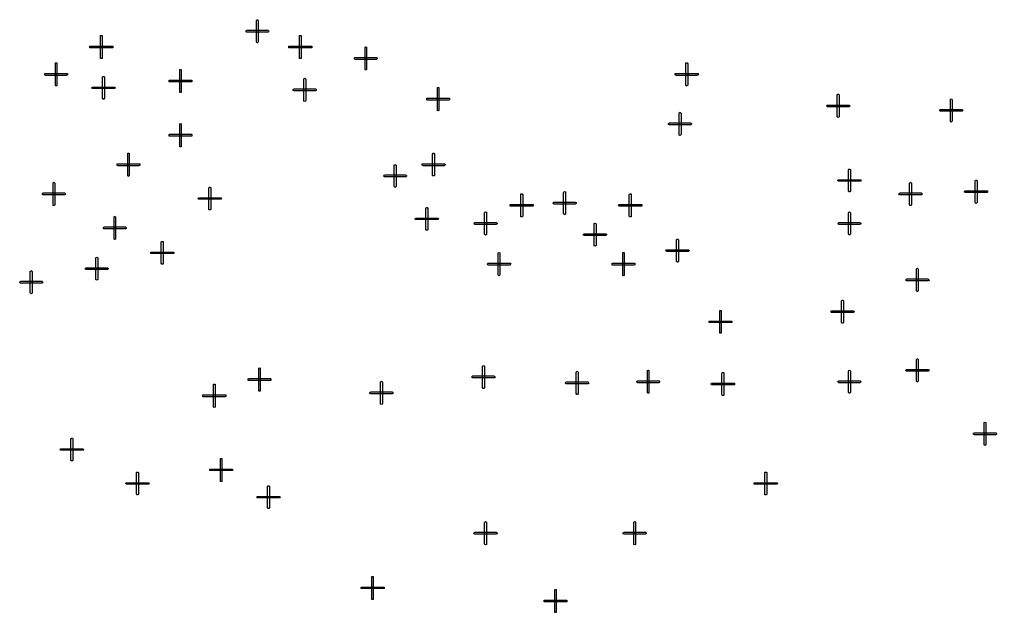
# Model space of a CAD drawing. Header units: millimetres. Extents: x 0 to 1189, y 35 to 806.
# Drawn here: x 538.1 to 588.5, y 447.2 to 477.8 of the extents above; entities that cross this region are included whole.
import ezdxf

# ---------------------------------------------------------------- set-up
doc = ezdxf.new("R2010")
doc.units = ezdxf.units.MM
doc.layers.add('Pen 1', color=7, linetype='Continuous')

msp = doc.modelspace()

# ---------------------------------------------------------------- linework, layer by layer
at = {"layer": 'Pen 1', "color": 7, "lineweight": 30}
for points in [[(550.325, 477.7), (550.35, 477.725), (550.375, 477.75), (550.4, 477.725), (550.425, 477.7), (550.425, 476.6), (550.4, 476.575), (550.375, 476.55), (550.35, 476.575), (550.325, 476.6), (550.325, 477.7)], [(550.325, 477.7), (550.35, 477.725), (550.375, 477.75), (550.4, 477.725), (550.425, 477.7), (550.425, 476.6), (550.4, 476.575), (550.375, 476.55), (550.35, 476.575), (550.325, 476.6), (550.325, 477.7)], [(549.825, 477.1), (549.8, 477.125), (549.775, 477.15), (549.8, 477.175), (549.825, 477.2), (550.925, 477.2), (550.95, 477.175), (550.975, 477.15), (550.95, 477.125), (550.925, 477.1), (549.825, 477.1)], [(549.825, 477.1), (549.8, 477.125), (549.775, 477.15), (549.8, 477.175), (549.825, 477.2), (550.925, 477.2), (550.95, 477.175), (550.975, 477.15), (550.95, 477.125), (550.925, 477.1), (549.825, 477.1)], [(542.3, 476.875), (542.3, 476.925), (542.35, 476.925), (542.375, 476.925), (542.375, 476.875), (542.375, 475.775), (542.375, 475.75), (542.35, 475.75), (542.3, 475.75), (542.3, 475.775), (542.3, 476.875)], [(542.3, 476.875), (542.3, 476.925), (542.35, 476.925), (542.375, 476.925), (542.375, 476.875), (542.375, 475.775), (542.375, 475.75), (542.35, 475.75), (542.3, 475.75), (542.3, 475.775), (542.3, 476.875)], [(552.55, 476.875), (552.55, 476.925), (552.575, 476.925), (552.625, 476.925), (552.625, 476.875), (552.625, 475.775), (552.625, 475.75), (552.575, 475.75), (552.55, 475.75), (552.55, 475.775), (552.55, 476.875)], [(552.55, 476.875), (552.55, 476.925), (552.575, 476.925), (552.625, 476.925), (552.625, 476.875), (552.625, 475.775), (552.625, 475.75), (552.575, 475.75), (552.55, 475.75), (552.55, 475.775), (552.55, 476.875)], [(541.8, 476.3), (541.75, 476.3), (541.75, 476.325), (541.75, 476.375), (541.8, 476.375), (542.9, 476.375), (542.925, 476.375), (542.925, 476.325), (542.925, 476.3), (542.9, 476.3), (541.8, 476.3)], [(541.8, 476.3), (541.75, 476.3), (541.75, 476.325), (541.75, 476.375), (541.8, 476.375), (542.9, 476.375), (542.925, 476.375), (542.925, 476.325), (542.925, 476.3), (542.9, 476.3), (541.8, 476.3)], [(552.025, 476.3), (552, 476.3), (552, 476.325), (552, 476.375), (552.025, 476.375), (553.125, 476.375), (553.175, 476.375), (553.175, 476.325), (553.175, 476.3), (553.125, 476.3), (552.025, 476.3)], [(552.025, 476.3), (552, 476.3), (552, 476.325), (552, 476.375), (552.025, 476.375), (553.125, 476.375), (553.175, 476.375), (553.175, 476.325), (553.175, 476.3), (553.125, 476.3), (552.025, 476.3)], [(555.925, 476.3), (555.925, 476.325), (555.95, 476.35), (556, 476.325), (556, 476.3), (556, 475.2), (556, 475.175), (555.95, 475.15), (555.925, 475.175), (555.925, 475.2), (555.925, 476.3)], [(555.925, 476.3), (555.925, 476.325), (555.95, 476.35), (556, 476.325), (556, 476.3), (556, 475.2), (556, 475.175), (555.95, 475.15), (555.925, 475.175), (555.925, 475.2), (555.925, 476.3)], [(555.4, 475.7), (555.375, 475.725), (555.375, 475.75), (555.375, 475.775), (555.4, 475.8), (556.5, 475.8), (556.55, 475.775), (556.55, 475.75), (556.55, 475.725), (556.5, 475.7), (555.4, 475.7)], [(555.4, 475.7), (555.375, 475.725), (555.375, 475.75), (555.375, 475.775), (555.4, 475.8), (556.5, 475.8), (556.55, 475.775), (556.55, 475.75), (556.55, 475.725), (556.5, 475.7), (555.4, 475.7)], [(539.975, 475.475), (539.975, 475.525), (540, 475.525), (540.05, 475.525), (540.05, 475.475), (540.05, 474.375), (540.05, 474.35), (540, 474.325), (539.975, 474.35), (539.975, 474.375), (539.975, 475.475)], [(539.975, 475.475), (539.975, 475.525), (540, 475.525), (540.05, 475.525), (540.05, 475.475), (540.05, 474.375), (540.05, 474.35), (540, 474.325), (539.975, 474.35), (539.975, 474.375), (539.975, 475.475)], [(546.375, 475.15), (546.375, 475.175), (546.425, 475.175), (546.45, 475.175), (546.45, 475.15), (546.45, 474.05), (546.45, 474), (546.425, 474), (546.375, 474), (546.375, 474.05), (546.375, 475.15)], [(546.375, 475.15), (546.375, 475.175), (546.425, 475.175), (546.45, 475.175), (546.45, 475.15), (546.45, 474.05), (546.45, 474), (546.425, 474), (546.375, 474), (546.375, 474.05), (546.375, 475.15)], [(572.45, 475.475), (572.45, 475.525), (572.5, 475.525), (572.525, 475.525), (572.55, 475.475), (572.55, 474.375), (572.525, 474.35), (572.5, 474.325), (572.45, 474.35), (572.45, 474.375), (572.45, 475.475)], [(572.45, 475.475), (572.45, 475.525), (572.5, 475.525), (572.525, 475.525), (572.55, 475.475), (572.55, 474.375), (572.525, 474.35), (572.5, 474.325), (572.45, 474.35), (572.45, 474.375), (572.45, 475.475)], [(539.45, 474.875), (539.425, 474.9), (539.425, 474.925), (539.425, 474.975), (539.45, 474.975), (540.55, 474.975), (540.6, 474.975), (540.6, 474.925), (540.6, 474.9), (540.55, 474.875), (539.45, 474.875)], [(539.45, 474.875), (539.425, 474.9), (539.425, 474.925), (539.425, 474.975), (539.45, 474.975), (540.55, 474.975), (540.6, 474.975), (540.6, 474.925), (540.6, 474.9), (540.55, 474.875), (539.45, 474.875)], [(542.4, 474.8), (542.425, 474.825), (542.45, 474.825), (542.475, 474.825), (542.5, 474.8), (542.5, 473.7), (542.475, 473.65), (542.45, 473.65), (542.425, 473.65), (542.4, 473.7), (542.4, 474.8)], [(542.4, 474.8), (542.425, 474.825), (542.45, 474.825), (542.475, 474.825), (542.5, 474.8), (542.5, 473.7), (542.475, 473.65), (542.45, 473.65), (542.425, 473.65), (542.4, 473.7), (542.4, 474.8)], [(545.875, 474.55), (545.825, 474.55), (545.825, 474.6), (545.825, 474.625), (545.875, 474.625), (546.975, 474.625), (547, 474.625), (547, 474.6), (547, 474.55), (546.975, 474.55), (545.875, 474.55)], [(545.875, 474.55), (545.825, 474.55), (545.825, 474.6), (545.825, 474.625), (545.875, 474.625), (546.975, 474.625), (547, 474.625), (547, 474.6), (547, 474.55), (546.975, 474.55), (545.875, 474.55)], [(552.775, 474.675), (552.775, 474.7), (552.825, 474.725), (552.85, 474.7), (552.875, 474.675), (552.875, 473.575), (552.85, 473.55), (552.825, 473.525), (552.775, 473.55), (552.775, 473.575), (552.775, 474.675)], [(552.775, 474.675), (552.775, 474.7), (552.825, 474.725), (552.85, 474.7), (552.875, 474.675), (552.875, 473.575), (552.85, 473.55), (552.825, 473.525), (552.775, 473.55), (552.775, 473.575), (552.775, 474.675)], [(571.95, 474.875), (571.9, 474.9), (571.9, 474.925), (571.9, 474.975), (571.95, 474.975), (573.05, 474.975), (573.075, 474.975), (573.1, 474.925), (573.075, 474.9), (573.05, 474.875), (571.95, 474.875)], [(571.95, 474.875), (571.9, 474.9), (571.9, 474.925), (571.9, 474.975), (571.95, 474.975), (573.05, 474.975), (573.075, 474.975), (573.1, 474.925), (573.075, 474.9), (573.05, 474.875), (571.95, 474.875)], [(541.9, 474.2), (541.875, 474.2), (541.85, 474.25), (541.875, 474.275), (541.9, 474.275), (543, 474.275), (543.025, 474.275), (543.05, 474.25), (543.025, 474.2), (543, 474.2), (541.9, 474.2)], [(541.9, 474.2), (541.875, 474.2), (541.85, 474.25), (541.875, 474.275), (541.9, 474.275), (543, 474.275), (543.025, 474.275), (543.05, 474.25), (543.025, 474.2), (543, 474.2), (541.9, 474.2)], [(552.275, 474.075), (552.225, 474.1), (552.225, 474.125), (552.225, 474.15), (552.275, 474.175), (553.375, 474.175), (553.4, 474.15), (553.425, 474.125), (553.4, 474.1), (553.375, 474.075), (552.275, 474.075)], [(552.275, 474.075), (552.225, 474.1), (552.225, 474.125), (552.225, 474.15), (552.275, 474.175), (553.375, 474.175), (553.4, 474.15), (553.425, 474.125), (553.4, 474.1), (553.375, 474.075), (552.275, 474.075)], [(559.65, 474.2), (559.65, 474.25), (559.675, 474.25), (559.725, 474.25), (559.725, 474.2), (559.725, 473.1), (559.725, 473.075), (559.675, 473.05), (559.65, 473.075), (559.65, 473.1), (559.65, 474.2)], [(559.65, 474.2), (559.65, 474.25), (559.675, 474.25), (559.725, 474.25), (559.725, 474.2), (559.725, 473.1), (559.725, 473.075), (559.675, 473.05), (559.65, 473.075), (559.65, 473.1), (559.65, 474.2)], [(559.125, 473.6), (559.1, 473.625), (559.1, 473.65), (559.1, 473.7), (559.125, 473.7), (560.225, 473.7), (560.275, 473.7), (560.275, 473.65), (560.275, 473.625), (560.225, 473.6), (559.125, 473.6)], [(559.125, 473.6), (559.1, 473.625), (559.1, 473.65), (559.1, 473.7), (559.125, 473.7), (560.225, 473.7), (560.275, 473.7), (560.275, 473.65), (560.275, 473.625), (560.225, 473.6), (559.125, 473.6)], [(580.25, 473.85), (580.275, 473.9), (580.3, 473.9), (580.325, 473.9), (580.35, 473.85), (580.35, 472.75), (580.325, 472.725), (580.3, 472.7), (580.275, 472.725), (580.25, 472.75), (580.25, 473.85)], [(580.25, 473.85), (580.275, 473.9), (580.3, 473.9), (580.325, 473.9), (580.35, 473.85), (580.35, 472.75), (580.325, 472.725), (580.3, 472.7), (580.275, 472.725), (580.25, 472.75), (580.25, 473.85)], [(586.075, 473.625), (586.075, 473.65), (586.125, 473.675), (586.15, 473.65), (586.175, 473.625), (586.175, 472.525), (586.15, 472.5), (586.125, 472.475), (586.075, 472.5), (586.075, 472.525), (586.075, 473.625)], [(586.075, 473.625), (586.075, 473.65), (586.125, 473.675), (586.15, 473.65), (586.175, 473.625), (586.175, 472.525), (586.15, 472.5), (586.125, 472.475), (586.075, 472.5), (586.075, 472.525), (586.075, 473.625)], [(579.75, 473.25), (579.725, 473.275), (579.7, 473.3), (579.725, 473.35), (579.75, 473.35), (580.85, 473.35), (580.875, 473.35), (580.9, 473.3), (580.875, 473.275), (580.85, 473.25), (579.75, 473.25)], [(579.75, 473.25), (579.725, 473.275), (579.7, 473.3), (579.725, 473.35), (579.75, 473.35), (580.85, 473.35), (580.875, 473.35), (580.9, 473.3), (580.875, 473.275), (580.85, 473.25), (579.75, 473.25)], [(585.575, 473.025), (585.525, 473.05), (585.525, 473.075), (585.525, 473.1), (585.575, 473.125), (586.675, 473.125), (586.7, 473.1), (586.725, 473.075), (586.7, 473.05), (586.675, 473.025), (585.575, 473.025)], [(585.575, 473.025), (585.525, 473.05), (585.525, 473.075), (585.525, 473.1), (585.575, 473.125), (586.675, 473.125), (586.7, 473.1), (586.725, 473.075), (586.7, 473.05), (586.675, 473.025), (585.575, 473.025)], [(572.1, 472.925), (572.1, 472.95), (572.15, 472.975), (572.175, 472.95), (572.2, 472.925), (572.2, 471.825), (572.175, 471.8), (572.15, 471.775), (572.1, 471.8), (572.1, 471.825), (572.1, 472.925)], [(572.1, 472.925), (572.1, 472.95), (572.15, 472.975), (572.175, 472.95), (572.2, 472.925), (572.2, 471.825), (572.175, 471.8), (572.15, 471.775), (572.1, 471.8), (572.1, 471.825), (572.1, 472.925)], [(546.375, 472.35), (546.375, 472.375), (546.425, 472.4), (546.45, 472.375), (546.45, 472.35), (546.45, 471.25), (546.45, 471.2), (546.425, 471.2), (546.375, 471.2), (546.375, 471.25), (546.375, 472.35)], [(546.375, 472.35), (546.375, 472.375), (546.425, 472.4), (546.45, 472.375), (546.45, 472.35), (546.45, 471.25), (546.45, 471.2), (546.425, 471.2), (546.375, 471.2), (546.375, 471.25), (546.375, 472.35)], [(571.6, 472.325), (571.55, 472.35), (571.55, 472.375), (571.55, 472.4), (571.6, 472.425), (572.7, 472.425), (572.725, 472.4), (572.75, 472.375), (572.725, 472.35), (572.7, 472.325), (571.6, 472.325)], [(571.6, 472.325), (571.55, 472.35), (571.55, 472.375), (571.55, 472.4), (571.6, 472.425), (572.7, 472.425), (572.725, 472.4), (572.75, 472.375), (572.725, 472.35), (572.7, 472.325), (571.6, 472.325)], [(545.875, 471.75), (545.825, 471.75), (545.825, 471.8), (545.825, 471.825), (545.875, 471.85), (546.975, 471.85), (547, 471.825), (547, 471.8), (547, 471.75), (546.975, 471.75), (545.875, 471.75)], [(545.875, 471.75), (545.825, 471.75), (545.825, 471.8), (545.825, 471.825), (545.875, 471.85), (546.975, 471.85), (547, 471.825), (547, 471.8), (547, 471.75), (546.975, 471.75), (545.875, 471.75)], [(543.7, 470.825), (543.7, 470.875), (543.725, 470.875), (543.775, 470.875), (543.775, 470.825), (543.775, 469.725), (543.775, 469.7), (543.725, 469.675), (543.7, 469.7), (543.7, 469.725), (543.7, 470.825)], [(543.7, 470.825), (543.7, 470.875), (543.725, 470.875), (543.775, 470.875), (543.775, 470.825), (543.775, 469.725), (543.775, 469.7), (543.725, 469.675), (543.7, 469.7), (543.7, 469.725), (543.7, 470.825)], [(559.4, 470.825), (559.425, 470.875), (559.45, 470.875), (559.475, 470.875), (559.5, 470.825), (559.5, 469.725), (559.475, 469.7), (559.45, 469.675), (559.425, 469.7), (559.4, 469.725), (559.4, 470.825)], [(559.4, 470.825), (559.425, 470.875), (559.45, 470.875), (559.475, 470.875), (559.5, 470.825), (559.5, 469.725), (559.475, 469.7), (559.45, 469.675), (559.425, 469.7), (559.4, 469.725), (559.4, 470.825)], [(543.175, 470.225), (543.15, 470.25), (543.15, 470.275), (543.15, 470.325), (543.175, 470.325), (544.275, 470.325), (544.325, 470.325), (544.325, 470.275), (544.325, 470.25), (544.275, 470.225), (543.175, 470.225)], [(543.175, 470.225), (543.15, 470.25), (543.15, 470.275), (543.15, 470.325), (543.175, 470.325), (544.275, 470.325), (544.325, 470.325), (544.325, 470.275), (544.325, 470.25), (544.275, 470.225), (543.175, 470.225)], [(557.425, 470.25), (557.45, 470.275), (557.475, 470.3), (557.5, 470.275), (557.525, 470.25), (557.525, 469.15), (557.5, 469.125), (557.475, 469.1), (557.45, 469.125), (557.425, 469.15), (557.425, 470.25)], [(557.425, 470.25), (557.45, 470.275), (557.475, 470.3), (557.5, 470.275), (557.525, 470.25), (557.525, 469.15), (557.5, 469.125), (557.475, 469.1), (557.45, 469.125), (557.425, 469.15), (557.425, 470.25)], [(558.9, 470.225), (558.875, 470.25), (558.85, 470.275), (558.875, 470.325), (558.9, 470.325), (560, 470.325), (560.025, 470.325), (560.05, 470.275), (560.025, 470.25), (560, 470.225), (558.9, 470.225)], [(558.9, 470.225), (558.875, 470.25), (558.85, 470.275), (558.875, 470.325), (558.9, 470.325), (560, 470.325), (560.025, 470.325), (560.05, 470.275), (560.025, 470.25), (560, 470.225), (558.9, 470.225)], [(580.825, 470.025), (580.85, 470.05), (580.875, 470.05), (580.9, 470.05), (580.925, 470.025), (580.925, 468.925), (580.9, 468.875), (580.875, 468.875), (580.85, 468.875), (580.825, 468.925), (580.825, 470.025)], [(580.825, 470.025), (580.85, 470.05), (580.875, 470.05), (580.9, 470.05), (580.925, 470.025), (580.925, 468.925), (580.9, 468.875), (580.875, 468.875), (580.85, 468.875), (580.825, 468.925), (580.825, 470.025)], [(556.925, 469.65), (556.9, 469.675), (556.875, 469.7), (556.9, 469.725), (556.925, 469.75), (558.025, 469.75), (558.05, 469.725), (558.075, 469.7), (558.05, 469.675), (558.025, 469.65), (556.925, 469.65)], [(556.925, 469.65), (556.9, 469.675), (556.875, 469.7), (556.9, 469.725), (556.925, 469.75), (558.025, 469.75), (558.05, 469.725), (558.075, 469.7), (558.05, 469.675), (558.025, 469.65), (556.925, 469.65)], [(539.85, 469.325), (539.85, 469.35), (539.9, 469.375), (539.925, 469.35), (539.95, 469.325), (539.95, 468.225), (539.925, 468.175), (539.9, 468.175), (539.85, 468.175), (539.85, 468.225), (539.85, 469.325)], [(539.85, 469.325), (539.85, 469.35), (539.9, 469.375), (539.925, 469.35), (539.95, 469.325), (539.95, 468.225), (539.925, 468.175), (539.9, 468.175), (539.85, 468.175), (539.85, 468.225), (539.85, 469.325)], [(547.875, 469.075), (547.9, 469.125), (547.925, 469.125), (547.95, 469.125), (547.975, 469.075), (547.975, 467.975), (547.95, 467.95), (547.925, 467.95), (547.9, 467.95), (547.875, 467.975), (547.875, 469.075)], [(547.875, 469.075), (547.9, 469.125), (547.925, 469.125), (547.95, 469.125), (547.975, 469.075), (547.975, 467.975), (547.95, 467.95), (547.925, 467.95), (547.9, 467.95), (547.875, 467.975), (547.875, 469.075)], [(580.325, 469.425), (580.3, 469.425), (580.275, 469.475), (580.3, 469.5), (580.325, 469.5), (581.425, 469.5), (581.45, 469.5), (581.475, 469.475), (581.45, 469.425), (581.425, 469.425), (580.325, 469.425)], [(580.325, 469.425), (580.3, 469.425), (580.275, 469.475), (580.3, 469.5), (580.325, 469.5), (581.425, 469.5), (581.45, 469.5), (581.475, 469.475), (581.45, 469.425), (581.425, 469.425), (580.325, 469.425)], [(583.975, 469.325), (584, 469.35), (584.025, 469.375), (584.05, 469.35), (584.075, 469.325), (584.075, 468.225), (584.05, 468.175), (584.025, 468.175), (584, 468.175), (583.975, 468.225), (583.975, 469.325)], [(583.975, 469.325), (584, 469.35), (584.025, 469.375), (584.05, 469.35), (584.075, 469.325), (584.075, 468.225), (584.05, 468.175), (584.025, 468.175), (584, 468.175), (583.975, 468.225), (583.975, 469.325)], [(587.35, 469.425), (587.375, 469.475), (587.4, 469.475), (587.425, 469.475), (587.45, 469.425), (587.45, 468.325), (587.425, 468.3), (587.4, 468.275), (587.375, 468.3), (587.35, 468.325), (587.35, 469.425)], [(587.35, 469.425), (587.375, 469.475), (587.4, 469.475), (587.425, 469.475), (587.45, 469.425), (587.45, 468.325), (587.425, 468.3), (587.4, 468.275), (587.375, 468.3), (587.35, 468.325), (587.35, 469.425)], [(539.35, 468.725), (539.3, 468.725), (539.3, 468.775), (539.3, 468.8), (539.35, 468.825), (540.45, 468.825), (540.475, 468.8), (540.5, 468.775), (540.475, 468.725), (540.45, 468.725), (539.35, 468.725)], [(539.35, 468.725), (539.3, 468.725), (539.3, 468.775), (539.3, 468.8), (539.35, 468.825), (540.45, 468.825), (540.475, 468.8), (540.5, 468.775), (540.475, 468.725), (540.45, 468.725), (539.35, 468.725)], [(547.375, 468.5), (547.35, 468.5), (547.325, 468.525), (547.35, 468.575), (547.375, 468.575), (548.475, 468.575), (548.5, 468.575), (548.525, 468.525), (548.5, 468.5), (548.475, 468.5), (547.375, 468.5)], [(547.375, 468.5), (547.35, 468.5), (547.325, 468.525), (547.35, 468.575), (547.375, 468.575), (548.475, 468.575), (548.5, 468.575), (548.525, 468.525), (548.5, 468.5), (548.475, 468.5), (547.375, 468.5)], [(563.95, 468.725), (563.95, 468.775), (564, 468.775), (564.025, 468.775), (564.05, 468.725), (564.05, 467.625), (564.025, 467.6), (564, 467.6), (563.95, 467.6), (563.95, 467.625), (563.95, 468.725)], [(563.95, 468.725), (563.95, 468.775), (564, 468.775), (564.025, 468.775), (564.05, 468.725), (564.05, 467.625), (564.025, 467.6), (564, 467.6), (563.95, 467.6), (563.95, 467.625), (563.95, 468.725)], [(566.15, 468.85), (566.175, 468.875), (566.2, 468.9), (566.25, 468.875), (566.25, 468.85), (566.25, 467.75), (566.25, 467.725), (566.2, 467.7), (566.175, 467.725), (566.15, 467.75), (566.15, 468.85)], [(566.15, 468.85), (566.175, 468.875), (566.2, 468.9), (566.25, 468.875), (566.25, 468.85), (566.25, 467.75), (566.25, 467.725), (566.2, 467.7), (566.175, 467.725), (566.15, 467.75), (566.15, 468.85)], [(569.525, 468.725), (569.55, 468.775), (569.575, 468.775), (569.625, 468.775), (569.625, 468.725), (569.625, 467.625), (569.625, 467.6), (569.575, 467.6), (569.55, 467.6), (569.525, 467.625), (569.525, 468.725)], [(569.525, 468.725), (569.55, 468.775), (569.575, 468.775), (569.625, 468.775), (569.625, 468.725), (569.625, 467.625), (569.625, 467.6), (569.575, 467.6), (569.55, 467.6), (569.525, 467.625), (569.525, 468.725)], [(583.475, 468.725), (583.45, 468.725), (583.425, 468.775), (583.45, 468.8), (583.475, 468.825), (584.575, 468.825), (584.6, 468.8), (584.625, 468.775), (584.6, 468.725), (584.575, 468.725), (583.475, 468.725)], [(583.475, 468.725), (583.45, 468.725), (583.425, 468.775), (583.45, 468.8), (583.475, 468.825), (584.575, 468.825), (584.6, 468.8), (584.625, 468.775), (584.6, 468.725), (584.575, 468.725), (583.475, 468.725)], [(586.85, 468.85), (586.825, 468.85), (586.8, 468.875), (586.825, 468.925), (586.85, 468.925), (587.95, 468.925), (587.975, 468.925), (588, 468.875), (587.975, 468.85), (587.95, 468.85), (586.85, 468.85)], [(586.85, 468.85), (586.825, 468.85), (586.8, 468.875), (586.825, 468.925), (586.85, 468.925), (587.95, 468.925), (587.975, 468.925), (588, 468.875), (587.975, 468.85), (587.95, 468.85), (586.85, 468.85)], [(559.05, 468.025), (559.075, 468.075), (559.1, 468.075), (559.125, 468.075), (559.15, 468.025), (559.15, 466.925), (559.125, 466.9), (559.1, 466.9), (559.075, 466.9), (559.05, 466.925), (559.05, 468.025)], [(559.05, 468.025), (559.075, 468.075), (559.1, 468.075), (559.125, 468.075), (559.15, 468.025), (559.15, 466.925), (559.125, 466.9), (559.1, 466.9), (559.075, 466.9), (559.05, 466.925), (559.05, 468.025)], [(563.45, 468.15), (563.4, 468.15), (563.4, 468.175), (563.4, 468.225), (563.45, 468.225), (564.55, 468.225), (564.575, 468.225), (564.6, 468.175), (564.575, 468.15), (564.55, 468.15), (563.45, 468.15)], [(563.45, 468.15), (563.4, 468.15), (563.4, 468.175), (563.4, 468.225), (563.45, 468.225), (564.55, 468.225), (564.575, 468.225), (564.6, 468.175), (564.575, 468.15), (564.55, 468.15), (563.45, 468.15)], [(565.65, 468.25), (565.625, 468.275), (565.6, 468.3), (565.625, 468.325), (565.65, 468.35), (566.75, 468.35), (566.8, 468.325), (566.8, 468.3), (566.8, 468.275), (566.75, 468.25), (565.65, 468.25)], [(565.65, 468.25), (565.625, 468.275), (565.6, 468.3), (565.625, 468.325), (565.65, 468.35), (566.75, 468.35), (566.8, 468.325), (566.8, 468.3), (566.8, 468.275), (566.75, 468.25), (565.65, 468.25)], [(569.025, 468.15), (569, 468.15), (568.975, 468.175), (569, 468.225), (569.025, 468.225), (570.125, 468.225), (570.175, 468.225), (570.175, 468.175), (570.175, 468.15), (570.125, 468.15), (569.025, 468.15)], [(569.025, 468.15), (569, 468.15), (568.975, 468.175), (569, 468.225), (569.025, 468.225), (570.125, 468.225), (570.175, 468.225), (570.175, 468.175), (570.175, 468.15), (570.125, 468.15), (569.025, 468.15)], [(543, 467.575), (543, 467.6), (543.025, 467.625), (543.075, 467.6), (543.075, 467.575), (543.075, 466.475), (543.075, 466.45), (543.025, 466.425), (543, 466.45), (543, 466.475), (543, 467.575)], [(543, 467.575), (543, 467.6), (543.025, 467.625), (543.075, 467.6), (543.075, 467.575), (543.075, 466.475), (543.075, 466.45), (543.025, 466.425), (543, 466.45), (543, 466.475), (543, 467.575)], [(558.55, 467.45), (558.525, 467.45), (558.5, 467.475), (558.525, 467.525), (558.55, 467.525), (559.65, 467.525), (559.675, 467.525), (559.7, 467.475), (559.675, 467.45), (559.65, 467.45), (558.55, 467.45)], [(558.55, 467.45), (558.525, 467.45), (558.5, 467.475), (558.525, 467.525), (558.55, 467.525), (559.65, 467.525), (559.675, 467.525), (559.7, 467.475), (559.675, 467.45), (559.65, 467.45), (558.55, 467.45)], [(562.075, 467.8), (562.1, 467.825), (562.125, 467.85), (562.175, 467.825), (562.175, 467.8), (562.175, 466.7), (562.175, 466.675), (562.125, 466.65), (562.1, 466.675), (562.075, 466.7), (562.075, 467.8)], [(562.075, 467.8), (562.1, 467.825), (562.125, 467.85), (562.175, 467.825), (562.175, 467.8), (562.175, 466.7), (562.175, 466.675), (562.125, 466.65), (562.1, 466.675), (562.075, 466.7), (562.075, 467.8)], [(580.825, 467.8), (580.85, 467.825), (580.875, 467.85), (580.9, 467.825), (580.925, 467.8), (580.925, 466.7), (580.9, 466.675), (580.875, 466.65), (580.85, 466.675), (580.825, 466.7), (580.825, 467.8)], [(580.825, 467.8), (580.85, 467.825), (580.875, 467.85), (580.9, 467.825), (580.925, 467.8), (580.925, 466.7), (580.9, 466.675), (580.875, 466.65), (580.85, 466.675), (580.825, 466.7), (580.825, 467.8)], [(542.475, 466.975), (542.45, 467), (542.45, 467.025), (542.45, 467.05), (542.475, 467.075), (543.575, 467.075), (543.625, 467.05), (543.625, 467.025), (543.625, 467), (543.575, 466.975), (542.475, 466.975)], [(542.475, 466.975), (542.45, 467), (542.45, 467.025), (542.45, 467.05), (542.475, 467.075), (543.575, 467.075), (543.625, 467.05), (543.625, 467.025), (543.625, 467), (543.575, 466.975), (542.475, 466.975)], [(561.575, 467.2), (561.55, 467.225), (561.525, 467.25), (561.55, 467.275), (561.575, 467.3), (562.675, 467.3), (562.725, 467.275), (562.725, 467.25), (562.725, 467.225), (562.675, 467.2), (561.575, 467.2)], [(561.575, 467.2), (561.55, 467.225), (561.525, 467.25), (561.55, 467.275), (561.575, 467.3), (562.675, 467.3), (562.725, 467.275), (562.725, 467.25), (562.725, 467.225), (562.675, 467.2), (561.575, 467.2)], [(567.725, 467.225), (567.725, 467.25), (567.775, 467.275), (567.8, 467.25), (567.825, 467.225), (567.825, 466.125), (567.8, 466.1), (567.775, 466.075), (567.725, 466.1), (567.725, 466.125), (567.725, 467.225)], [(567.725, 467.225), (567.725, 467.25), (567.775, 467.275), (567.8, 467.25), (567.825, 467.225), (567.825, 466.125), (567.8, 466.1), (567.775, 466.075), (567.725, 466.1), (567.725, 466.125), (567.725, 467.225)], [(580.325, 467.2), (580.3, 467.225), (580.275, 467.25), (580.3, 467.275), (580.325, 467.3), (581.425, 467.3), (581.45, 467.275), (581.475, 467.25), (581.45, 467.225), (581.425, 467.2), (580.325, 467.2)], [(580.325, 467.2), (580.3, 467.225), (580.275, 467.25), (580.3, 467.275), (580.325, 467.3), (581.425, 467.3), (581.45, 467.275), (581.475, 467.25), (581.45, 467.225), (581.425, 467.2), (580.325, 467.2)], [(567.225, 466.625), (567.175, 466.65), (567.175, 466.675), (567.175, 466.7), (567.225, 466.725), (568.325, 466.725), (568.35, 466.7), (568.375, 466.675), (568.35, 466.65), (568.325, 466.625), (567.225, 466.625)], [(567.225, 466.625), (567.175, 466.65), (567.175, 466.675), (567.175, 466.7), (567.225, 466.725), (568.325, 466.725), (568.35, 466.7), (568.375, 466.675), (568.35, 466.65), (568.325, 466.625), (567.225, 466.625)], [(545.425, 466.3), (545.45, 466.325), (545.475, 466.325), (545.525, 466.325), (545.525, 466.3), (545.525, 465.2), (545.525, 465.15), (545.475, 465.15), (545.45, 465.15), (545.425, 465.2), (545.425, 466.3)], [(545.425, 466.3), (545.45, 466.325), (545.475, 466.325), (545.525, 466.325), (545.525, 466.3), (545.525, 465.2), (545.525, 465.15), (545.475, 465.15), (545.45, 465.15), (545.425, 465.2), (545.425, 466.3)], [(571.975, 466.4), (572, 466.45), (572.025, 466.45), (572.05, 466.45), (572.075, 466.4), (572.075, 465.3), (572.05, 465.275), (572.025, 465.25), (572, 465.275), (571.975, 465.3), (571.975, 466.4)], [(571.975, 466.4), (572, 466.45), (572.025, 466.45), (572.05, 466.45), (572.075, 466.4), (572.075, 465.3), (572.05, 465.275), (572.025, 465.25), (572, 465.275), (571.975, 465.3), (571.975, 466.4)], [(542.05, 465.475), (542.075, 465.5), (542.1, 465.525), (542.125, 465.5), (542.15, 465.475), (542.15, 464.375), (542.125, 464.35), (542.1, 464.325), (542.075, 464.35), (542.05, 464.375), (542.05, 465.475)], [(542.05, 465.475), (542.075, 465.5), (542.1, 465.525), (542.125, 465.5), (542.15, 465.475), (542.15, 464.375), (542.125, 464.35), (542.1, 464.325), (542.075, 464.35), (542.05, 464.375), (542.05, 465.475)], [(544.925, 465.7), (544.9, 465.7), (544.875, 465.75), (544.9, 465.775), (544.925, 465.775), (546.025, 465.775), (546.075, 465.775), (546.075, 465.75), (546.075, 465.7), (546.025, 465.7), (544.925, 465.7)], [(544.925, 465.7), (544.9, 465.7), (544.875, 465.75), (544.9, 465.775), (544.925, 465.775), (546.025, 465.775), (546.075, 465.775), (546.075, 465.75), (546.075, 465.7), (546.025, 465.7), (544.925, 465.7)], [(562.775, 465.7), (562.8, 465.75), (562.825, 465.75), (562.85, 465.75), (562.875, 465.7), (562.875, 464.6), (562.85, 464.575), (562.825, 464.55), (562.8, 464.575), (562.775, 464.6), (562.775, 465.7)], [(562.775, 465.7), (562.8, 465.75), (562.825, 465.75), (562.85, 465.75), (562.875, 465.7), (562.875, 464.6), (562.85, 464.575), (562.825, 464.55), (562.8, 464.575), (562.775, 464.6), (562.775, 465.7)], [(569.2, 465.7), (569.2, 465.75), (569.225, 465.75), (569.275, 465.75), (569.275, 465.7), (569.275, 464.6), (569.275, 464.575), (569.225, 464.55), (569.2, 464.575), (569.2, 464.6), (569.2, 465.7)], [(569.2, 465.7), (569.2, 465.75), (569.225, 465.75), (569.275, 465.75), (569.275, 465.7), (569.275, 464.6), (569.275, 464.575), (569.225, 464.55), (569.2, 464.575), (569.2, 464.6), (569.2, 465.7)], [(571.475, 465.8), (571.45, 465.825), (571.425, 465.85), (571.45, 465.9), (571.475, 465.9), (572.575, 465.9), (572.6, 465.9), (572.625, 465.85), (572.6, 465.825), (572.575, 465.8), (571.475, 465.8)], [(571.475, 465.8), (571.45, 465.825), (571.425, 465.85), (571.45, 465.9), (571.475, 465.9), (572.575, 465.9), (572.6, 465.9), (572.625, 465.85), (572.6, 465.825), (572.575, 465.8), (571.475, 465.8)], [(562.275, 465.1), (562.25, 465.125), (562.225, 465.15), (562.25, 465.2), (562.275, 465.2), (563.375, 465.2), (563.4, 465.2), (563.425, 465.15), (563.4, 465.125), (563.375, 465.1), (562.275, 465.1)], [(562.275, 465.1), (562.25, 465.125), (562.225, 465.15), (562.25, 465.2), (562.275, 465.2), (563.375, 465.2), (563.4, 465.2), (563.425, 465.15), (563.4, 465.125), (563.375, 465.1), (562.275, 465.1)], [(568.675, 465.1), (568.65, 465.125), (568.65, 465.15), (568.65, 465.2), (568.675, 465.2), (569.775, 465.2), (569.825, 465.2), (569.825, 465.15), (569.825, 465.125), (569.775, 465.1), (568.675, 465.1)], [(568.675, 465.1), (568.65, 465.125), (568.65, 465.15), (568.65, 465.2), (568.675, 465.2), (569.775, 465.2), (569.825, 465.2), (569.825, 465.15), (569.825, 465.125), (569.775, 465.1), (568.675, 465.1)], [(538.675, 464.775), (538.7, 464.8), (538.725, 464.825), (538.75, 464.8), (538.775, 464.775), (538.775, 463.675), (538.75, 463.65), (538.725, 463.625), (538.7, 463.65), (538.675, 463.675), (538.675, 464.775)], [(538.675, 464.775), (538.7, 464.8), (538.725, 464.825), (538.75, 464.8), (538.775, 464.775), (538.775, 463.675), (538.75, 463.65), (538.725, 463.625), (538.7, 463.65), (538.675, 463.675), (538.675, 464.775)], [(541.55, 464.875), (541.525, 464.9), (541.5, 464.925), (541.525, 464.95), (541.55, 464.975), (542.65, 464.975), (542.675, 464.95), (542.7, 464.925), (542.675, 464.9), (542.65, 464.875), (541.55, 464.875)], [(541.55, 464.875), (541.525, 464.9), (541.5, 464.925), (541.525, 464.95), (541.55, 464.975), (542.65, 464.975), (542.675, 464.95), (542.7, 464.925), (542.675, 464.9), (542.65, 464.875), (541.55, 464.875)], [(584.325, 464.9), (584.35, 464.925), (584.375, 464.95), (584.4, 464.925), (584.425, 464.9), (584.425, 463.8), (584.4, 463.75), (584.375, 463.75), (584.35, 463.75), (584.325, 463.8), (584.325, 464.9)], [(584.325, 464.9), (584.35, 464.925), (584.375, 464.95), (584.4, 464.925), (584.425, 464.9), (584.425, 463.8), (584.4, 463.75), (584.375, 463.75), (584.35, 463.75), (584.325, 463.8), (584.325, 464.9)], [(538.175, 464.175), (538.15, 464.2), (538.125, 464.225), (538.15, 464.25), (538.175, 464.275), (539.275, 464.275), (539.3, 464.25), (539.325, 464.225), (539.3, 464.2), (539.275, 464.175), (538.175, 464.175)], [(538.175, 464.175), (538.15, 464.2), (538.125, 464.225), (538.15, 464.25), (538.175, 464.275), (539.275, 464.275), (539.3, 464.25), (539.325, 464.225), (539.3, 464.2), (539.275, 464.175), (538.175, 464.175)], [(583.825, 464.3), (583.8, 464.3), (583.775, 464.35), (583.8, 464.375), (583.825, 464.4), (584.925, 464.4), (584.95, 464.375), (584.975, 464.35), (584.95, 464.3), (584.925, 464.3), (583.825, 464.3)], [(583.825, 464.3), (583.8, 464.3), (583.775, 464.35), (583.8, 464.375), (583.825, 464.4), (584.925, 464.4), (584.95, 464.375), (584.975, 464.35), (584.95, 464.3), (584.925, 464.3), (583.825, 464.3)], [(580.475, 463.275), (580.5, 463.3), (580.525, 463.3), (580.55, 463.3), (580.575, 463.275), (580.575, 462.15), (580.55, 462.125), (580.525, 462.125), (580.5, 462.125), (580.475, 462.15), (580.475, 463.275)], [(580.475, 463.275), (580.5, 463.3), (580.525, 463.3), (580.55, 463.3), (580.575, 463.275), (580.575, 462.15), (580.55, 462.125), (580.525, 462.125), (580.5, 462.125), (580.475, 462.15), (580.475, 463.275)], [(574.2, 462.75), (574.2, 462.775), (574.25, 462.775), (574.275, 462.775), (574.275, 462.75), (574.275, 461.65), (574.275, 461.6), (574.25, 461.6), (574.2, 461.6), (574.2, 461.65), (574.2, 462.75)], [(574.2, 462.75), (574.2, 462.775), (574.25, 462.775), (574.275, 462.775), (574.275, 462.75), (574.275, 461.65), (574.275, 461.6), (574.25, 461.6), (574.2, 461.6), (574.2, 461.65), (574.2, 462.75)], [(579.975, 462.675), (579.95, 462.675), (579.925, 462.7), (579.95, 462.75), (579.975, 462.75), (581.075, 462.75), (581.1, 462.75), (581.125, 462.7), (581.1, 462.675), (581.075, 462.675), (579.975, 462.675)], [(579.975, 462.675), (579.95, 462.675), (579.925, 462.7), (579.95, 462.75), (579.975, 462.75), (581.075, 462.75), (581.1, 462.75), (581.125, 462.7), (581.1, 462.675), (581.075, 462.675), (579.975, 462.675)], [(573.7, 462.15), (573.65, 462.15), (573.65, 462.2), (573.65, 462.225), (573.7, 462.225), (574.8, 462.225), (574.825, 462.225), (574.825, 462.2), (574.825, 462.15), (574.8, 462.15), (573.7, 462.15)], [(573.7, 462.15), (573.65, 462.15), (573.65, 462.2), (573.65, 462.225), (573.7, 462.225), (574.8, 462.225), (574.825, 462.225), (574.825, 462.2), (574.825, 462.15), (574.8, 462.15), (573.7, 462.15)], [(584.325, 460.225), (584.35, 460.275), (584.375, 460.275), (584.4, 460.275), (584.425, 460.225), (584.425, 459.125), (584.4, 459.1), (584.375, 459.1), (584.35, 459.1), (584.325, 459.125), (584.325, 460.225)], [(584.325, 460.225), (584.35, 460.275), (584.375, 460.275), (584.4, 460.275), (584.425, 460.225), (584.425, 459.125), (584.4, 459.1), (584.375, 459.1), (584.35, 459.1), (584.325, 459.125), (584.325, 460.225)], [(550.45, 459.775), (550.45, 459.8), (550.5, 459.825), (550.525, 459.8), (550.525, 459.775), (550.525, 458.675), (550.525, 458.625), (550.5, 458.625), (550.45, 458.625), (550.45, 458.675), (550.45, 459.775)], [(550.45, 459.775), (550.45, 459.8), (550.5, 459.825), (550.525, 459.8), (550.525, 459.775), (550.525, 458.675), (550.525, 458.625), (550.5, 458.625), (550.45, 458.625), (550.45, 458.675), (550.45, 459.775)], [(561.975, 459.9), (562, 459.925), (562.025, 459.95), (562.05, 459.925), (562.075, 459.9), (562.075, 458.8), (562.05, 458.75), (562.025, 458.75), (562, 458.75), (561.975, 458.8), (561.975, 459.9)], [(561.975, 459.9), (562, 459.925), (562.025, 459.95), (562.05, 459.925), (562.075, 459.9), (562.075, 458.8), (562.05, 458.75), (562.025, 458.75), (562, 458.75), (561.975, 458.8), (561.975, 459.9)], [(566.8, 459.6), (566.825, 459.625), (566.85, 459.65), (566.875, 459.625), (566.9, 459.6), (566.9, 458.5), (566.875, 458.45), (566.85, 458.45), (566.825, 458.45), (566.8, 458.5), (566.8, 459.6)], [(566.8, 459.6), (566.825, 459.625), (566.85, 459.65), (566.875, 459.625), (566.9, 459.6), (566.9, 458.5), (566.875, 458.45), (566.85, 458.45), (566.825, 458.45), (566.8, 458.5), (566.8, 459.6)], [(570.475, 459.65), (570.475, 459.675), (570.525, 459.7), (570.55, 459.675), (570.55, 459.65), (570.55, 458.55), (570.55, 458.525), (570.525, 458.5), (570.475, 458.525), (570.475, 458.55), (570.475, 459.65)], [(570.475, 459.65), (570.475, 459.675), (570.525, 459.7), (570.55, 459.675), (570.55, 459.65), (570.55, 458.55), (570.55, 458.525), (570.525, 458.5), (570.475, 458.525), (570.475, 458.55), (570.475, 459.65)], [(574.3, 459.525), (574.325, 459.575), (574.35, 459.575), (574.4, 459.575), (574.4, 459.525), (574.4, 458.425), (574.4, 458.4), (574.35, 458.4), (574.325, 458.4), (574.3, 458.425), (574.3, 459.525)], [(574.3, 459.525), (574.325, 459.575), (574.35, 459.575), (574.4, 459.575), (574.4, 459.525), (574.4, 458.425), (574.4, 458.4), (574.35, 458.4), (574.325, 458.4), (574.3, 458.425), (574.3, 459.525)], [(580.825, 459.65), (580.85, 459.675), (580.875, 459.7), (580.9, 459.675), (580.925, 459.65), (580.925, 458.55), (580.9, 458.525), (580.875, 458.5), (580.85, 458.525), (580.825, 458.55), (580.825, 459.65)], [(580.825, 459.65), (580.85, 459.675), (580.875, 459.7), (580.9, 459.675), (580.925, 459.65), (580.925, 458.55), (580.9, 458.525), (580.875, 458.5), (580.85, 458.525), (580.825, 458.55), (580.825, 459.65)], [(583.825, 459.65), (583.8, 459.65), (583.775, 459.675), (583.8, 459.725), (583.825, 459.725), (584.925, 459.725), (584.95, 459.725), (584.975, 459.675), (584.95, 459.65), (584.925, 459.65), (583.825, 459.65)], [(583.825, 459.65), (583.8, 459.65), (583.775, 459.675), (583.8, 459.725), (583.825, 459.725), (584.925, 459.725), (584.95, 459.725), (584.975, 459.675), (584.95, 459.65), (584.925, 459.65), (583.825, 459.65)], [(548.125, 458.925), (548.125, 458.975), (548.15, 458.975), (548.2, 458.975), (548.2, 458.925), (548.2, 457.825), (548.2, 457.8), (548.15, 457.775), (548.125, 457.8), (548.125, 457.825), (548.125, 458.925)], [(548.125, 458.925), (548.125, 458.975), (548.15, 458.975), (548.2, 458.975), (548.2, 458.925), (548.2, 457.825), (548.2, 457.8), (548.15, 457.775), (548.125, 457.8), (548.125, 457.825), (548.125, 458.925)], [(549.95, 459.175), (549.9, 459.175), (549.9, 459.225), (549.9, 459.25), (549.95, 459.275), (551.05, 459.275), (551.075, 459.25), (551.075, 459.225), (551.075, 459.175), (551.05, 459.175), (549.95, 459.175)], [(549.95, 459.175), (549.9, 459.175), (549.9, 459.225), (549.9, 459.25), (549.95, 459.275), (551.05, 459.275), (551.075, 459.25), (551.075, 459.225), (551.075, 459.175), (551.05, 459.175), (549.95, 459.175)], [(556.725, 459.075), (556.725, 459.1), (556.775, 459.125), (556.8, 459.1), (556.825, 459.075), (556.825, 457.975), (556.8, 457.95), (556.775, 457.925), (556.725, 457.95), (556.725, 457.975), (556.725, 459.075)], [(556.725, 459.075), (556.725, 459.1), (556.775, 459.125), (556.8, 459.1), (556.825, 459.075), (556.825, 457.975), (556.8, 457.95), (556.775, 457.925), (556.725, 457.95), (556.725, 457.975), (556.725, 459.075)], [(561.475, 459.3), (561.45, 459.3), (561.425, 459.35), (561.45, 459.375), (561.475, 459.4), (562.575, 459.4), (562.6, 459.375), (562.625, 459.35), (562.6, 459.3), (562.575, 459.3), (561.475, 459.3)], [(561.475, 459.3), (561.45, 459.3), (561.425, 459.35), (561.45, 459.375), (561.475, 459.4), (562.575, 459.4), (562.6, 459.375), (562.625, 459.35), (562.6, 459.3), (562.575, 459.3), (561.475, 459.3)], [(566.3, 459), (566.275, 459), (566.25, 459.05), (566.275, 459.075), (566.3, 459.1), (567.4, 459.1), (567.425, 459.075), (567.45, 459.05), (567.425, 459), (567.4, 459), (566.3, 459)], [(566.3, 459), (566.275, 459), (566.25, 459.05), (566.275, 459.075), (566.3, 459.1), (567.4, 459.1), (567.425, 459.075), (567.45, 459.05), (567.425, 459), (567.4, 459), (566.3, 459)], [(569.975, 459.05), (569.925, 459.075), (569.925, 459.1), (569.925, 459.125), (569.975, 459.15), (571.075, 459.15), (571.1, 459.125), (571.1, 459.1), (571.1, 459.075), (571.075, 459.05), (569.975, 459.05)], [(569.975, 459.05), (569.925, 459.075), (569.925, 459.1), (569.925, 459.125), (569.975, 459.15), (571.075, 459.15), (571.1, 459.125), (571.1, 459.1), (571.1, 459.075), (571.075, 459.05), (569.975, 459.05)], [(573.8, 458.95), (573.775, 458.95), (573.75, 458.975), (573.775, 459.025), (573.8, 459.025), (574.9, 459.025), (574.95, 459.025), (574.95, 458.975), (574.95, 458.95), (574.9, 458.95), (573.8, 458.95)], [(573.8, 458.95), (573.775, 458.95), (573.75, 458.975), (573.775, 459.025), (573.8, 459.025), (574.9, 459.025), (574.95, 459.025), (574.95, 458.975), (574.95, 458.95), (574.9, 458.95), (573.8, 458.95)], [(580.325, 459.05), (580.3, 459.075), (580.275, 459.1), (580.3, 459.125), (580.325, 459.15), (581.425, 459.15), (581.45, 459.125), (581.475, 459.1), (581.45, 459.075), (581.425, 459.05), (580.325, 459.05)], [(580.325, 459.05), (580.3, 459.075), (580.275, 459.1), (580.3, 459.125), (580.325, 459.15), (581.425, 459.15), (581.45, 459.125), (581.475, 459.1), (581.45, 459.075), (581.425, 459.05), (580.325, 459.05)], [(556.225, 458.475), (556.175, 458.5), (556.175, 458.525), (556.175, 458.55), (556.225, 458.575), (557.325, 458.575), (557.35, 458.55), (557.375, 458.525), (557.35, 458.5), (557.325, 458.475), (556.225, 458.475)], [(556.225, 458.475), (556.175, 458.5), (556.175, 458.525), (556.175, 458.55), (556.225, 458.575), (557.325, 458.575), (557.35, 458.55), (557.375, 458.525), (557.35, 458.5), (557.325, 458.475), (556.225, 458.475)], [(547.6, 458.325), (547.575, 458.35), (547.575, 458.375), (547.575, 458.425), (547.6, 458.425), (548.7, 458.425), (548.75, 458.425), (548.75, 458.375), (548.75, 458.35), (548.7, 458.325), (547.6, 458.325)], [(547.6, 458.325), (547.575, 458.35), (547.575, 458.375), (547.575, 458.425), (547.6, 458.425), (548.7, 458.425), (548.75, 458.425), (548.75, 458.375), (548.75, 458.35), (548.7, 458.325), (547.6, 458.325)], [(587.825, 456.975), (587.825, 457), (587.875, 457.025), (587.9, 457), (587.9, 456.975), (587.9, 455.875), (587.9, 455.85), (587.875, 455.825), (587.825, 455.85), (587.825, 455.875), (587.825, 456.975)], [(587.825, 456.975), (587.825, 457), (587.875, 457.025), (587.9, 457), (587.9, 456.975), (587.9, 455.875), (587.9, 455.85), (587.875, 455.825), (587.825, 455.85), (587.825, 455.875), (587.825, 456.975)], [(587.325, 456.375), (587.275, 456.4), (587.275, 456.425), (587.275, 456.45), (587.325, 456.475), (588.425, 456.475), (588.45, 456.45), (588.45, 456.425), (588.45, 456.4), (588.425, 456.375), (587.325, 456.375)], [(587.325, 456.375), (587.275, 456.4), (587.275, 456.425), (587.275, 456.45), (587.325, 456.475), (588.425, 456.475), (588.45, 456.45), (588.45, 456.425), (588.45, 456.4), (588.425, 456.375), (587.325, 456.375)], [(540.775, 456.15), (540.8, 456.2), (540.825, 456.2), (540.85, 456.2), (540.875, 456.15), (540.875, 455.05), (540.85, 455.025), (540.825, 455.025), (540.8, 455.025), (540.775, 455.05), (540.775, 456.15)], [(540.775, 456.15), (540.8, 456.2), (540.825, 456.2), (540.85, 456.2), (540.875, 456.15), (540.875, 455.05), (540.85, 455.025), (540.825, 455.025), (540.8, 455.025), (540.775, 455.05), (540.775, 456.15)], [(540.275, 455.575), (540.25, 455.575), (540.225, 455.6), (540.25, 455.65), (540.275, 455.65), (541.375, 455.65), (541.4, 455.65), (541.425, 455.6), (541.4, 455.575), (541.375, 455.575), (540.275, 455.575)], [(540.275, 455.575), (540.25, 455.575), (540.225, 455.6), (540.25, 455.65), (540.275, 455.65), (541.375, 455.65), (541.4, 455.65), (541.425, 455.6), (541.4, 455.575), (541.375, 455.575), (540.275, 455.575)], [(548.475, 455.1), (548.475, 455.15), (548.5, 455.15), (548.55, 455.15), (548.55, 455.1), (548.55, 454), (548.55, 453.975), (548.5, 453.975), (548.475, 453.975), (548.475, 454), (548.475, 455.1)], [(548.475, 455.1), (548.475, 455.15), (548.5, 455.15), (548.55, 455.15), (548.55, 455.1), (548.55, 454), (548.55, 453.975), (548.5, 453.975), (548.475, 453.975), (548.475, 454), (548.475, 455.1)], [(544.15, 454.425), (544.175, 454.45), (544.2, 454.45), (544.225, 454.45), (544.25, 454.425), (544.25, 453.325), (544.225, 453.275), (544.2, 453.275), (544.175, 453.275), (544.15, 453.325), (544.15, 454.425)], [(544.15, 454.425), (544.175, 454.45), (544.2, 454.45), (544.225, 454.45), (544.25, 454.425), (544.25, 453.325), (544.225, 453.275), (544.2, 453.275), (544.175, 453.275), (544.15, 453.325), (544.15, 454.425)], [(547.95, 454.525), (547.925, 454.525), (547.925, 454.55), (547.925, 454.6), (547.95, 454.6), (549.05, 454.6), (549.1, 454.6), (549.1, 454.55), (549.1, 454.525), (549.05, 454.525), (547.95, 454.525)], [(547.95, 454.525), (547.925, 454.525), (547.925, 454.55), (547.925, 454.6), (547.95, 454.6), (549.05, 454.6), (549.1, 454.6), (549.1, 454.55), (549.1, 454.525), (549.05, 454.525), (547.95, 454.525)], [(576.525, 454.425), (576.525, 454.45), (576.575, 454.45), (576.6, 454.45), (576.625, 454.425), (576.625, 453.325), (576.6, 453.275), (576.575, 453.275), (576.525, 453.275), (576.525, 453.325), (576.525, 454.425)], [(576.525, 454.425), (576.525, 454.45), (576.575, 454.45), (576.6, 454.45), (576.625, 454.425), (576.625, 453.325), (576.6, 453.275), (576.575, 453.275), (576.525, 453.275), (576.525, 453.325), (576.525, 454.425)], [(543.65, 453.825), (543.625, 453.825), (543.6, 453.875), (543.625, 453.9), (543.65, 453.9), (544.75, 453.9), (544.775, 453.9), (544.8, 453.875), (544.775, 453.825), (544.75, 453.825), (543.65, 453.825)], [(543.65, 453.825), (543.625, 453.825), (543.6, 453.875), (543.625, 453.9), (543.65, 453.9), (544.75, 453.9), (544.775, 453.9), (544.8, 453.875), (544.775, 453.825), (544.75, 453.825), (543.65, 453.825)], [(550.9, 453.725), (550.925, 453.75), (550.95, 453.75), (550.975, 453.75), (551, 453.725), (551, 452.625), (550.975, 452.575), (550.95, 452.575), (550.925, 452.575), (550.9, 452.625), (550.9, 453.725)], [(550.9, 453.725), (550.925, 453.75), (550.95, 453.75), (550.975, 453.75), (551, 453.725), (551, 452.625), (550.975, 452.575), (550.95, 452.575), (550.925, 452.575), (550.9, 452.625), (550.9, 453.725)], [(576.025, 453.825), (575.975, 453.825), (575.975, 453.875), (575.975, 453.9), (576.025, 453.9), (577.125, 453.9), (577.15, 453.9), (577.175, 453.875), (577.15, 453.825), (577.125, 453.825), (576.025, 453.825)], [(576.025, 453.825), (575.975, 453.825), (575.975, 453.875), (575.975, 453.9), (576.025, 453.9), (577.125, 453.9), (577.15, 453.9), (577.175, 453.875), (577.15, 453.825), (577.125, 453.825), (576.025, 453.825)], [(550.4, 453.125), (550.375, 453.125), (550.35, 453.175), (550.375, 453.2), (550.4, 453.2), (551.5, 453.2), (551.525, 453.2), (551.55, 453.175), (551.525, 453.125), (551.5, 453.125), (550.4, 453.125)], [(550.4, 453.125), (550.375, 453.125), (550.35, 453.175), (550.375, 453.2), (550.4, 453.2), (551.5, 453.2), (551.525, 453.2), (551.55, 453.175), (551.525, 453.125), (551.5, 453.125), (550.4, 453.125)], [(562.075, 451.85), (562.1, 451.875), (562.125, 451.9), (562.175, 451.875), (562.175, 451.85), (562.175, 450.75), (562.175, 450.725), (562.125, 450.7), (562.1, 450.725), (562.075, 450.75), (562.075, 451.85)], [(562.075, 451.85), (562.1, 451.875), (562.125, 451.9), (562.175, 451.875), (562.175, 451.85), (562.175, 450.75), (562.175, 450.725), (562.125, 450.7), (562.1, 450.725), (562.075, 450.75), (562.075, 451.85)], [(569.775, 451.85), (569.775, 451.875), (569.825, 451.9), (569.85, 451.875), (569.85, 451.85), (569.85, 450.75), (569.85, 450.725), (569.825, 450.7), (569.775, 450.725), (569.775, 450.75), (569.775, 451.85)], [(569.775, 451.85), (569.775, 451.875), (569.825, 451.9), (569.85, 451.875), (569.85, 451.85), (569.85, 450.75), (569.85, 450.725), (569.825, 450.7), (569.775, 450.725), (569.775, 450.75), (569.775, 451.85)], [(561.575, 451.25), (561.55, 451.275), (561.525, 451.3), (561.55, 451.325), (561.575, 451.35), (562.675, 451.35), (562.725, 451.325), (562.725, 451.3), (562.725, 451.275), (562.675, 451.25), (561.575, 451.25)], [(561.575, 451.25), (561.55, 451.275), (561.525, 451.3), (561.55, 451.325), (561.575, 451.35), (562.675, 451.35), (562.725, 451.325), (562.725, 451.3), (562.725, 451.275), (562.675, 451.25), (561.575, 451.25)], [(569.275, 451.25), (569.225, 451.275), (569.225, 451.3), (569.225, 451.325), (569.275, 451.35), (570.375, 451.35), (570.4, 451.325), (570.4, 451.3), (570.4, 451.275), (570.375, 451.25), (569.275, 451.25)], [(569.275, 451.25), (569.225, 451.275), (569.225, 451.3), (569.225, 451.325), (569.275, 451.35), (570.375, 451.35), (570.4, 451.325), (570.4, 451.3), (570.4, 451.275), (570.375, 451.25), (569.275, 451.25)], [(556.275, 449.05), (556.275, 449.075), (556.3, 449.075), (556.35, 449.075), (556.35, 449.05), (556.35, 447.95), (556.35, 447.9), (556.3, 447.9), (556.275, 447.9), (556.275, 447.95), (556.275, 449.05)], [(556.275, 449.05), (556.275, 449.075), (556.3, 449.075), (556.35, 449.075), (556.35, 449.05), (556.35, 447.95), (556.35, 447.9), (556.3, 447.9), (556.275, 447.9), (556.275, 447.95), (556.275, 449.05)], [(555.75, 448.45), (555.725, 448.45), (555.725, 448.5), (555.725, 448.525), (555.75, 448.525), (556.85, 448.525), (556.9, 448.525), (556.9, 448.5), (556.9, 448.45), (556.85, 448.45), (555.75, 448.45)], [(555.75, 448.45), (555.725, 448.45), (555.725, 448.5), (555.725, 448.525), (555.75, 448.525), (556.85, 448.525), (556.9, 448.525), (556.9, 448.5), (556.9, 448.45), (556.85, 448.45), (555.75, 448.45)], [(565.7, 448.35), (565.7, 448.4), (565.75, 448.4), (565.775, 448.4), (565.775, 448.35), (565.775, 447.25), (565.775, 447.225), (565.75, 447.225), (565.7, 447.225), (565.7, 447.25), (565.7, 448.35)], [(565.7, 448.35), (565.7, 448.4), (565.75, 448.4), (565.775, 448.4), (565.775, 448.35), (565.775, 447.25), (565.775, 447.225), (565.75, 447.225), (565.7, 447.225), (565.7, 447.25), (565.7, 448.35)], [(565.2, 447.775), (565.15, 447.775), (565.15, 447.8), (565.15, 447.85), (565.2, 447.85), (566.3, 447.85), (566.325, 447.85), (566.325, 447.8), (566.325, 447.775), (566.3, 447.775), (565.2, 447.775)], [(565.2, 447.775), (565.15, 447.775), (565.15, 447.8), (565.15, 447.85), (565.2, 447.85), (566.3, 447.85), (566.325, 447.85), (566.325, 447.8), (566.325, 447.775), (566.3, 447.775), (565.2, 447.775)]]:
    msp.add_lwpolyline(points, dxfattribs=at)

doc.saveas('drawing.dxf')
